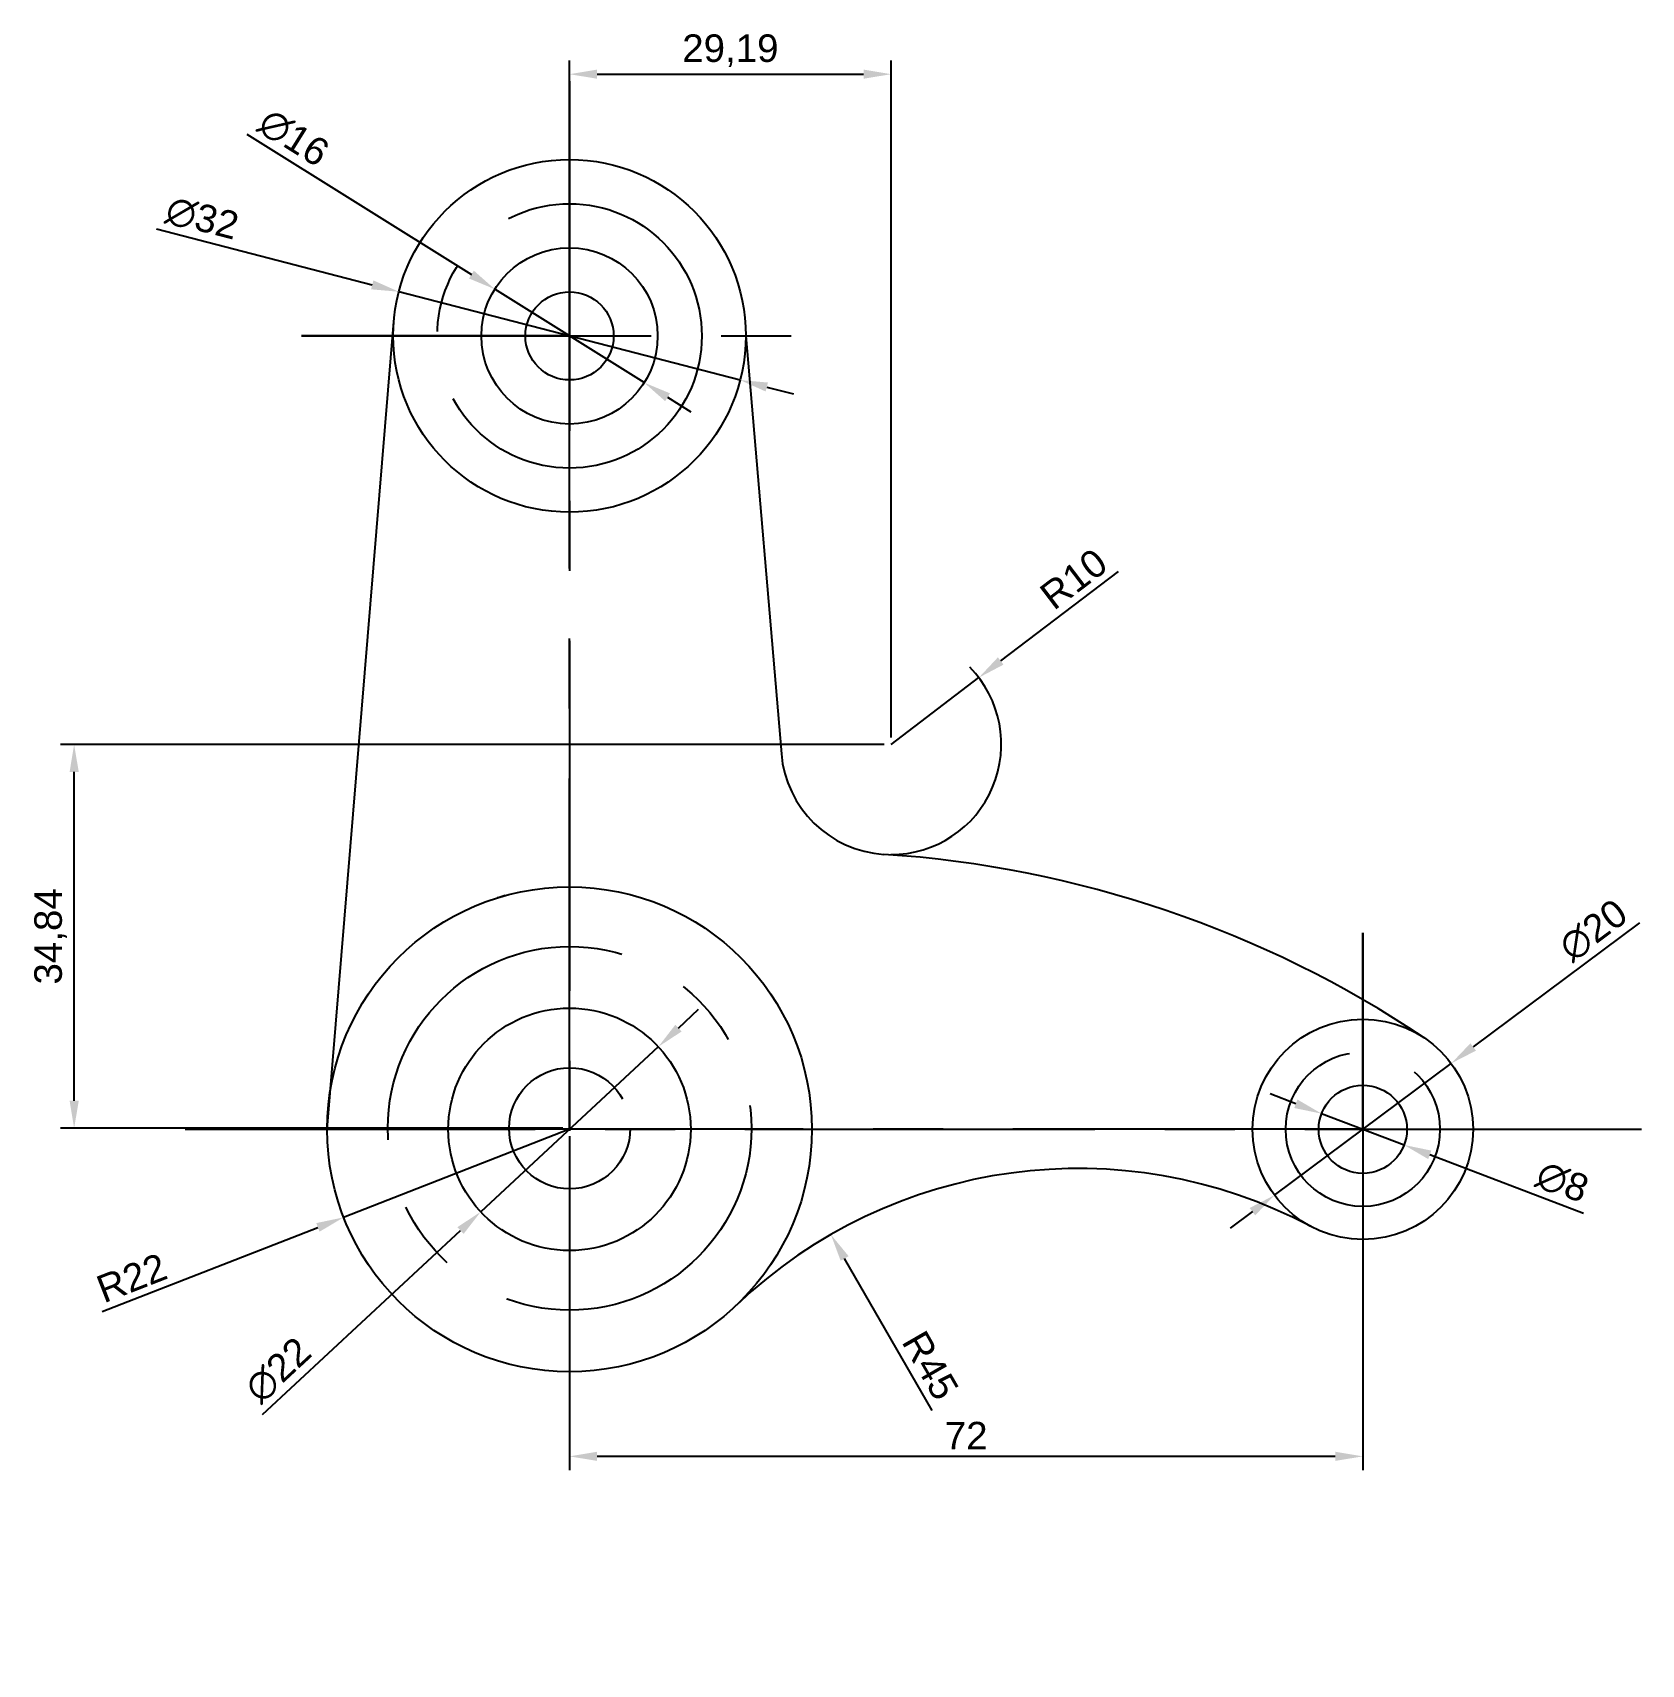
# Model space of a CAD drawing. Header units: millimetres. Extents: x -49 to 97, y -49 to 100.
import ezdxf

# ---------------------------------------------------------------- set-up
doc = ezdxf.new("R2010")
doc.units = ezdxf.units.MM
doc.linetypes.add('CENTER', pattern=[50.8, 31.75, -6.35, 6.35, -6.35])
doc.layers.get('0').update_dxf_attribs({"true_color": 0xc2ced6})
doc.layers.add('Center Line', color=7, linetype='CENTER', true_color=0xee2f2f)
doc.layers.add('Dimension', color=7, linetype='Continuous', true_color=0x0d14de)
doc.styles.get("Standard").update_dxf_attribs({"font": 'arial.ttf'})
doc.dimstyles.new('ISO-25', dxfattribs={"dimtxt": 2.5, "dimasz": 2.5, "dimexe": 1.25, "dimexo": 0.625, "dimtad": 1, "dimtxsty": 'Standard', "dimcen": 2.5, "dimadec": 0, "dimazin": 0, "dimtfac": 1, "dimtmove": 0, "dimatfit": 3, "dimfxl": 1, "dimarcsym": 0})

# ---------------------------------------------------------------- blocks, each defined once
blk = doc.blocks.new('*D2')
at = {"layer": 'Defpoints', "color": 0, "transparency": 16777216}
for p in [(-15.49, 76.01, 43), (15.49, 67.99, 43)]:
    blk.add_point(p, dxfattribs=at)
at = {"layer": 'Dimension', "color": 0, "lineweight": -2, "transparency": 16777216}
for p, q in [((-37.48, 81.71), (-17.91, 76.64)), ((15.49, 67.99), (-15.49, 76.01)), ((17.91, 67.36), (20.33, 66.74))]:
    blk.add_line(p, q, dxfattribs=at)
at = {"layer": 'Dimension', "color": 0, "transparency": 16777216}
for points in [[(-17.8, 77.04), (-18.01, 76.23), (-15.49, 76.01)], [(18.01, 67.77), (17.8, 66.96), (15.49, 67.99)]]:
    blk.add_solid(points, dxfattribs=at)
at = {"layer": 'Dimension', "color": 0, "transparency": 16777216, "insert": (-33.34, 82.67), "char_height": 2.5, "attachment_point": 5, "rotation": 345.4822}
blk.add_mtext('∅32', dxfattribs=at)
blk = doc.blocks.new('*D3')
at = {"layer": 'Defpoints', "color": 0, "transparency": 16777216}
for p in [(-6.78, 76.24, 43), (6.78, 67.76, 43)]:
    blk.add_point(p, dxfattribs=at)
at = {"layer": 'Dimension', "color": 0, "lineweight": -2, "transparency": 16777216}
for p, q in [((-29.28, 90.31), (-8.9, 77.57)), ((6.78, 67.76), (-6.78, 76.24)), ((8.9, 66.43), (11.02, 65.11))]:
    blk.add_line(p, q, dxfattribs=at)
at = {"layer": 'Dimension', "color": 0, "transparency": 16777216}
for points in [[(-8.68, 77.92), (-9.12, 77.21), (-6.78, 76.24)], [(9.12, 66.79), (8.68, 66.08), (6.78, 67.76)]]:
    blk.add_solid(points, dxfattribs=at)
at = {"layer": 'Dimension', "color": 0, "transparency": 16777216, "insert": (-25.04, 89.98), "char_height": 2.5, "attachment_point": 5, "rotation": 327.9833}
blk.add_mtext('∅16', dxfattribs=at)
blk = doc.blocks.new('*D4')
at = {"layer": 'Defpoints', "color": 0, "transparency": 16777216}
for p in [(37.15, 40.99, 38), (29.19, 34.93, 38)]:
    blk.add_point(p, dxfattribs=at)
at = {"layer": 'Dimension', "color": 0, "lineweight": -2, "transparency": 16777216}
for p, q in [((49.79, 50.61), (39.13, 42.5)), ((29.19, 34.93), (37.15, 40.99))]:
    blk.add_line(p, q, dxfattribs=at)
blk.add_arc((29.19, 34.93), 10, 269.8347, 44.4507, dxfattribs=at)
at = {"layer": 'Dimension', "color": 0, "transparency": 16777216}
blk.add_solid([(38.88, 42.83), (39.39, 42.17), (37.15, 40.99)], dxfattribs=at)
at = {"layer": 'Dimension', "color": 0, "transparency": 16777216, "insert": (45.76, 49.94), "char_height": 2.5, "attachment_point": 5, "rotation": 37.2887}
blk.add_mtext('R10', dxfattribs=at)
blk = doc.blocks.new('*D7')
at = {"layer": 'Defpoints', "color": 0, "transparency": 16777216}
for p in [(-44.96, 34.93), (29.19, 34.93), (0.01, 0.09)]:
    blk.add_point(p, dxfattribs=at)
at = {"layer": 'Dimension', "color": 0, "lineweight": -2, "transparency": 16777216}
for p, q in [((28.57, 34.93), (-46.21, 34.93)), ((-44.96, 2.59), (-44.96, 32.43)), ((-0.61, 0.09), (-46.21, 0.09))]:
    blk.add_line(p, q, dxfattribs=at)
at = {"layer": 'Dimension', "color": 0, "transparency": 16777216}
for points in [[(-45.37, 32.43), (-44.54, 32.43), (-44.96, 34.93)], [(-45.37, 2.59), (-44.54, 2.59), (-44.96, 0.09)]]:
    blk.add_solid(points, dxfattribs=at)
at = {"layer": 'Dimension', "color": 0, "transparency": 16777216, "insert": (-47.09, 17.51), "char_height": 2.5, "attachment_point": 5, "rotation": 90}
blk.add_mtext('34,84', dxfattribs=at)
blk = doc.blocks.new('*D8')
at = {"layer": 'Defpoints', "color": 0, "transparency": 16777216}
for p in [(29.19, 95.75), (0, 72), (29.19, 34.93)]:
    blk.add_point(p, dxfattribs=at)
at = {"layer": 'Dimension', "color": 0, "lineweight": -2, "transparency": 16777216}
for p, q in [((0, 72.62), (0, 97)), ((29.19, 35.55), (29.19, 97)), ((2.5, 95.75), (26.69, 95.75))]:
    blk.add_line(p, q, dxfattribs=at)
at = {"layer": 'Dimension', "color": 0, "transparency": 16777216}
for points in [[(2.5, 96.17), (2.5, 95.34), (0, 95.75)], [(26.69, 96.17), (26.69, 95.34), (29.19, 95.75)]]:
    blk.add_solid(points, dxfattribs=at)
at = {"layer": 'Dimension', "color": 0, "transparency": 16777216, "insert": (14.6, 97.88), "char_height": 2.5, "attachment_point": 5}
blk.add_mtext('29,19', dxfattribs=at)
blk = doc.blocks.new('*D10')
at = {"layer": 'Defpoints', "color": 0, "transparency": 16777216}
for p in [(80.02, 5.98, 43), (63.98, -5.98, 43)]:
    blk.add_point(p, dxfattribs=at)
at = {"layer": 'Dimension', "color": 0, "lineweight": -2, "transparency": 16777216}
for p, q in [((97.12, 18.73), (82.02, 7.47)), ((63.98, -5.98), (80.02, 5.98)), ((61.98, -7.47), (59.97, -8.97))]:
    blk.add_line(p, q, dxfattribs=at)
at = {"layer": 'Dimension', "color": 0, "transparency": 16777216}
for points in [[(81.77, 7.81), (82.27, 7.14), (80.02, 5.98)], [(61.73, -7.14), (62.23, -7.81), (63.98, -5.98)]]:
    blk.add_solid(points, dxfattribs=at)
at = {"layer": 'Dimension', "color": 0, "transparency": 16777216, "insert": (92.92, 18.05), "char_height": 2.5, "attachment_point": 5, "rotation": 36.7081}
blk.add_mtext('∅20', dxfattribs=at)
blk = doc.blocks.new('*D11')
at = {"layer": 'Defpoints', "color": 0, "transparency": 16777216}
for p in [(68.26, 1.42, 43), (75.74, -1.42, 43)]:
    blk.add_point(p, dxfattribs=at)
at = {"layer": 'Dimension', "color": 0, "lineweight": -2, "transparency": 16777216}
for p, q in [((65.93, 2.31), (63.59, 3.21)), ((68.26, 1.42), (75.74, -1.42)), ((92.03, -7.63), (78.07, -2.31))]:
    blk.add_line(p, q, dxfattribs=at)
at = {"layer": 'Dimension', "color": 0, "transparency": 16777216}
for points in [[(66.07, 2.7), (65.78, 1.93), (68.26, 1.42)], [(78.22, -1.93), (77.93, -2.7), (75.74, -1.42)]]:
    blk.add_solid(points, dxfattribs=at)
at = {"layer": 'Dimension', "color": 0, "transparency": 16777216, "insert": (90.11, -4.79), "char_height": 2.5, "attachment_point": 5, "rotation": 339.1362}
blk.add_mtext('∅8', dxfattribs=at)
blk = doc.blocks.new('*D12')
at = {"layer": 'Defpoints', "color": 0, "transparency": 16777216}
for p in [(23.72, -9.55, 38), (46.17, -48.56, 38)]:
    blk.add_point(p, dxfattribs=at)
at = {"layer": 'Dimension', "color": 0, "lineweight": -2, "transparency": 16777216}
blk.add_line((32.91, -25.51), (24.97, -11.72), dxfattribs=at)
at = {"layer": 'Dimension', "color": 0, "transparency": 16777216}
blk.add_solid([(25.33, -11.51), (24.61, -11.93), (23.72, -9.55)], dxfattribs=at)
at = {"layer": 'Dimension', "color": 0, "transparency": 16777216, "insert": (32.75, -21.43), "char_height": 2.5, "attachment_point": 5, "rotation": 299.9152}
blk.add_mtext('R45', dxfattribs=at)
blk = doc.blocks.new('*D13')
at = {"layer": 'Defpoints', "color": 0, "transparency": 16777216}
for p in [(0, 0), (72, 0), (0, -29.68)]:
    blk.add_point(p, dxfattribs=at)
at = {"layer": 'Dimension', "color": 0, "lineweight": -2, "transparency": 16777216}
for p, q in [((0, -0.62), (0, -30.93)), ((72, -0.62), (72, -30.93)), ((69.5, -29.68), (2.5, -29.68))]:
    blk.add_line(p, q, dxfattribs=at)
at = {"layer": 'Dimension', "color": 0, "transparency": 16777216}
for points in [[(2.5, -29.26), (2.5, -30.09), (0, -29.68)], [(69.5, -29.26), (69.5, -30.09), (72, -29.68)]]:
    blk.add_solid(points, dxfattribs=at)
at = {"layer": 'Dimension', "color": 0, "transparency": 16777216, "insert": (36, -27.8), "char_height": 2.5, "attachment_point": 5}
blk.add_mtext('72', dxfattribs=at)
blk = doc.blocks.new('*D14')
at = {"layer": 'Defpoints', "color": 0, "transparency": 16777216}
for p in [(0, 0, 38), (-20.5, -7.99, 38)]:
    blk.add_point(p, dxfattribs=at)
at = {"layer": 'Dimension', "color": 0, "lineweight": -2, "transparency": 16777216}
for p, q in [((0, 0), (-20.5, -7.99)), ((-42.41, -16.54), (-22.83, -8.9))]:
    blk.add_line(p, q, dxfattribs=at)
at = {"layer": 'Dimension', "color": 0, "transparency": 16777216}
blk.add_solid([(-22.98, -8.51), (-22.68, -9.29), (-20.5, -7.99)], dxfattribs=at)
at = {"layer": 'Dimension', "color": 0, "transparency": 16777216, "insert": (-39.74, -13.48), "char_height": 2.5, "attachment_point": 5, "rotation": 21.2993}
blk.add_mtext('R22', dxfattribs=at)
blk = doc.blocks.new('*D15')
at = {"layer": 'Defpoints', "color": 0, "transparency": 16777216}
for p in [(8.06, 7.49, 38), (-8.06, -7.49, 38)]:
    blk.add_point(p, dxfattribs=at)
at = {"layer": 'Dimension', "color": 0, "lineweight": -2, "transparency": 16777216}
for p, q in [((9.89, 9.19), (11.72, 10.89)), ((8.06, 7.49), (-8.06, -7.49)), ((-27.85, -25.87), (-9.89, -9.19))]:
    blk.add_line(p, q, dxfattribs=at)
at = {"layer": 'Dimension', "color": 0, "transparency": 16777216}
for points in [[(9.61, 9.49), (10.18, 8.88), (8.06, 7.49)], [(-10.18, -8.88), (-9.61, -9.49), (-8.06, -7.49)]]:
    blk.add_solid(points, dxfattribs=at)
at = {"layer": 'Dimension', "color": 0, "transparency": 16777216, "insert": (-26.44, -21.86), "char_height": 2.5, "attachment_point": 5, "rotation": 42.8842}
blk.add_mtext('∅22', dxfattribs=at)

msp = doc.modelspace()

# ---------------------------------------------------------------- linework, layer by layer
for p, q in [((-22, 0), (-15.946, 73.317)), ((16, 72), (19.226, 34.082))]:
    msp.add_line(p, q)
for centre, radius in [((0, 72), 16), ((0, 72), 8), ((0, 0), 22), ((0, 0), 11), ((72, 0), 10), ((72, 0), 4)]:
    msp.add_circle(centre, radius)
for centre, radius, start, end in [((29.19, 34.93), 10, 184.86295, 266.25367), ((22.003, -74.835), 100, 56.25307, 86.25367), ((22.003, -74.835), 100, 106.16994, 106.59844), ((46.167, -48.556), 45, 61.98537, 133.55533)]:
    msp.add_arc(centre, radius, start, end)
at = {"layer": 'Center Line'}
for p, q in [((0.012, 0.09), (0.012, 95.126)), ((0.012, 95.126), (0.012, -24.874)), ((0, 72, -5), (-24.324, 72, -5)), ((-24.324, 72, -5), (26.184, 72, -5)), ((72, 0), (72, 17.82)), ((72, 17.82), (72, -16.451)), ((72, 0, 43), (-34.873, 0, 43)), ((-34.873, 0, 43), (97.28, 0, 43))]:
    msp.add_line(p, q, dxfattribs=at)
for centre, radius in [((0, 72, -5), 12), ((0, 72, -5), 4), ((0.012, 0.09), 16.5), ((72, 0), 7), ((0.012, 0.09), 5.5)]:
    msp.add_circle(centre, radius, dxfattribs=at)

# ---------------------------------------------------------------- dimensions: what is measured, and where the dimension line sits
at = {"layer": 'Dimension'}
for base, p1, p2, picture, middle in [((29.19, 95.754), (0, 72), (29.19, 34.93), '*D8', (14.595, 97.882)), ((0, -29.676), (72, 0), (0, 0), '*D13', (36, -27.796))]:
    dim = msp.add_linear_dim(base=base, p1=p1, p2=p2, dimstyle='ISO-25', dxfattribs=at)
    dim.commit()
    dim.dimension.update_dxf_attribs({"geometry": picture, "text_midpoint": middle})
for p1, p2, picture, middle in [((6.783, 67.759, 43), (-6.783, 76.241, 43), '*D3', (-26.084, 88.31)), ((15.489, 67.989, 43), (-15.489, 76.011, 43), '*D2', (-33.839, 80.763)), ((63.983, -5.977, 43), (80.017, 5.977, 43), '*D10', (94.094, 16.474)), ((8.06, 7.486, 38), (-8.06, -7.486, 38), '*D15', (-25.097, -23.308)), ((68.262, 1.425, 43), (75.738, -1.425, 43), '*D11', (89.403, -6.633))]:
    dim = msp.add_diameter_dim_2p(p1=p1, p2=p2, dimstyle='ISO-25', dxfattribs=at)
    dim.commit()
    dim.dimension.update_dxf_attribs({"geometry": picture, "text_midpoint": middle, "dimtype": 163})
for center, mpoint, picture, middle in [((29.19, 34.93, 38), (37.146, 40.988, 38), '*D4', (46.916, 48.428)), ((0, 0, 38), (-20.497, -7.991, 38), '*D14', (-39.061, -15.229)), ((46.167, -48.556, 38), (23.724, -9.551, 38), '*D12', (31.101, -22.372))]:
    dim = msp.add_radius_dim(center=center, mpoint=mpoint, dimstyle='ISO-25', dxfattribs=at)
    dim.commit()
    dim.dimension.update_dxf_attribs({"geometry": picture, "text_midpoint": middle, "dimtype": 164})
dim = msp.add_linear_dim(base=(-44.958, 34.93), p1=(0.012, 0.09), p2=(29.19, 34.93), angle=90, dimstyle='ISO-25', dxfattribs=at)
dim.commit()
dim.dimension.update_dxf_attribs({"geometry": '*D7', "text_midpoint": (-47.086, 17.51)})

doc.saveas('drawing.dxf')
